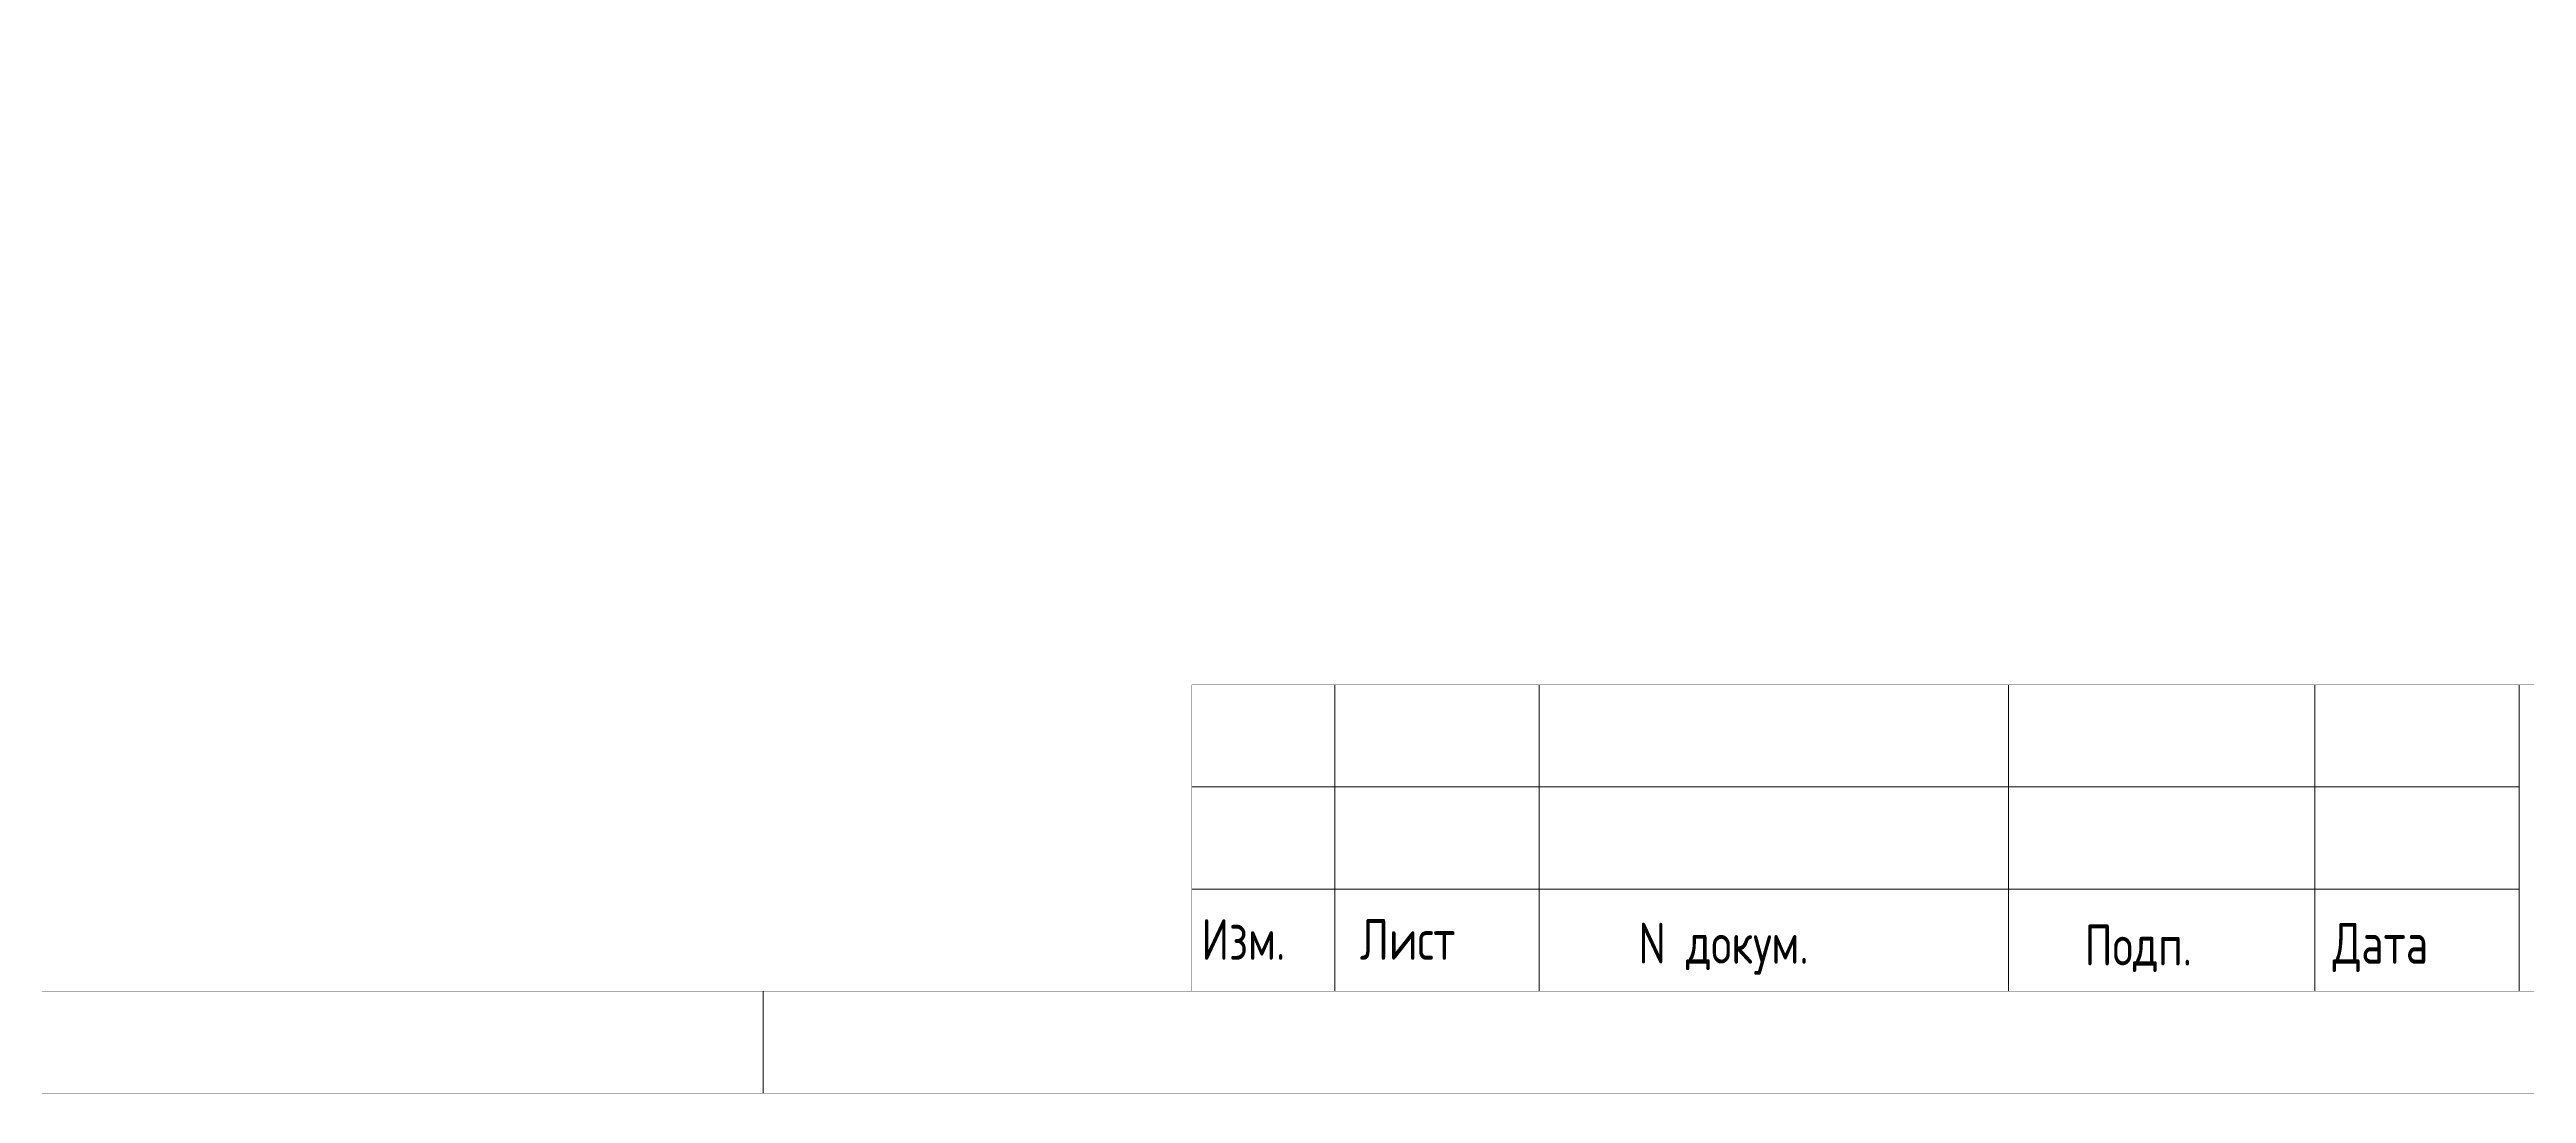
# Model space of a CAD drawing. Header units: millimetres. Extents: x 42007 to 66124, y -556 to 6894.
# Drawn here: x 62006 to 63219, y 273 to 784 of the extents above; entities that cross this region are included whole.
import ezdxf

# ---------------------------------------------------------------- set-up
doc = ezdxf.new("R2010")
doc.units = ezdxf.units.MM
doc.linetypes.add('K5LT32769', pattern=[0])
doc.linetypes.add('K5LT32775', pattern=[0])
doc.styles.add('KTEXTSTYLE', font='GOST_AU.SHX', dxfattribs={"width": 0.96, "height": 5})

msp = doc.modelspace()

# ---------------------------------------------------------------- linework, layer by layer
at = {"color": 1, "linetype": 'K5LT32775', "lineweight": 18, "true_color": 0xff0000}
for p, q in [((62635.031, 472.675), (62635.031, 322.675)), ((62735.031, 322.675), (62735.031, 472.675)), ((62965.031, 322.675), (62965.031, 472.675)), ((63115.031, 322.675), (63115.031, 472.675)), ((63215.031, 322.675), (63215.031, 472.675)), ((63215.031, 422.675), (62565.031, 422.675)), ((63215.031, 372.675), (62565.031, 372.675))]:
    msp.add_line(p, q, dxfattribs=at)
at = {"color": 7, "linetype": 'K5LT32769', "lineweight": 18}
msp.add_line((62355.031, 322.675), (62355.031, 272.675), dxfattribs=at)
at = {"color": 7, "linetype": 'K5LT32769', "const_width": 0.18}
msp.add_lwpolyline([(56055.031, 272.675), (64465.031, 272.675), (64465.031, 6212.675), (56055.031, 6212.675)], close=True, dxfattribs=at)
at = {"color": 1, "linetype": 'K5LT32775', "true_color": 0xff0000, "const_width": 0.18}
msp.add_lwpolyline([(56255.031, 6162.675), (64415.031, 6162.675), (64415.031, 322.675), (56255.031, 322.675)], close=True, dxfattribs=at)
msp.add_lwpolyline([(62565.031, 322.675), (62565.031, 472.675), (64415.031, 472.675)], dxfattribs=at)

# ---------------------------------------------------------------- texts
at = {"color": 7, "char_height": 3, "attachment_point": 1, "style": 'KTEXTSTYLE'}
for s, insert in [('\\H3.5;\\W0.965;\\Q15;\\Q0;\\H20.00;{\\c16711935;Изм.}', (62569.641, 358.014)), ('\\H3.5;\\W0.965;\\Q15;\\Q0;\\H20.00;{\\c16711935;Лист}', (62647.34, 358.014)), ('\\H3.5;\\W0.965;\\Q15;\\Q0;\\H20.00;{\\c16711935;N докум.}', (62783.727, 356.13)), ('\\H3.5;\\W0.965;\\Q15;\\Q0;\\H20.00;{\\c16711935;Подп.}', (63002.18, 355.222)), ('\\H3.5;\\W0.965;\\Q15;\\Q0;\\H20.00;{\\c16711935;Дата}', (63123.688, 356.13))]:
    msp.add_mtext(s, dxfattribs=dict(at, insert=insert))

doc.saveas('drawing.dxf')
